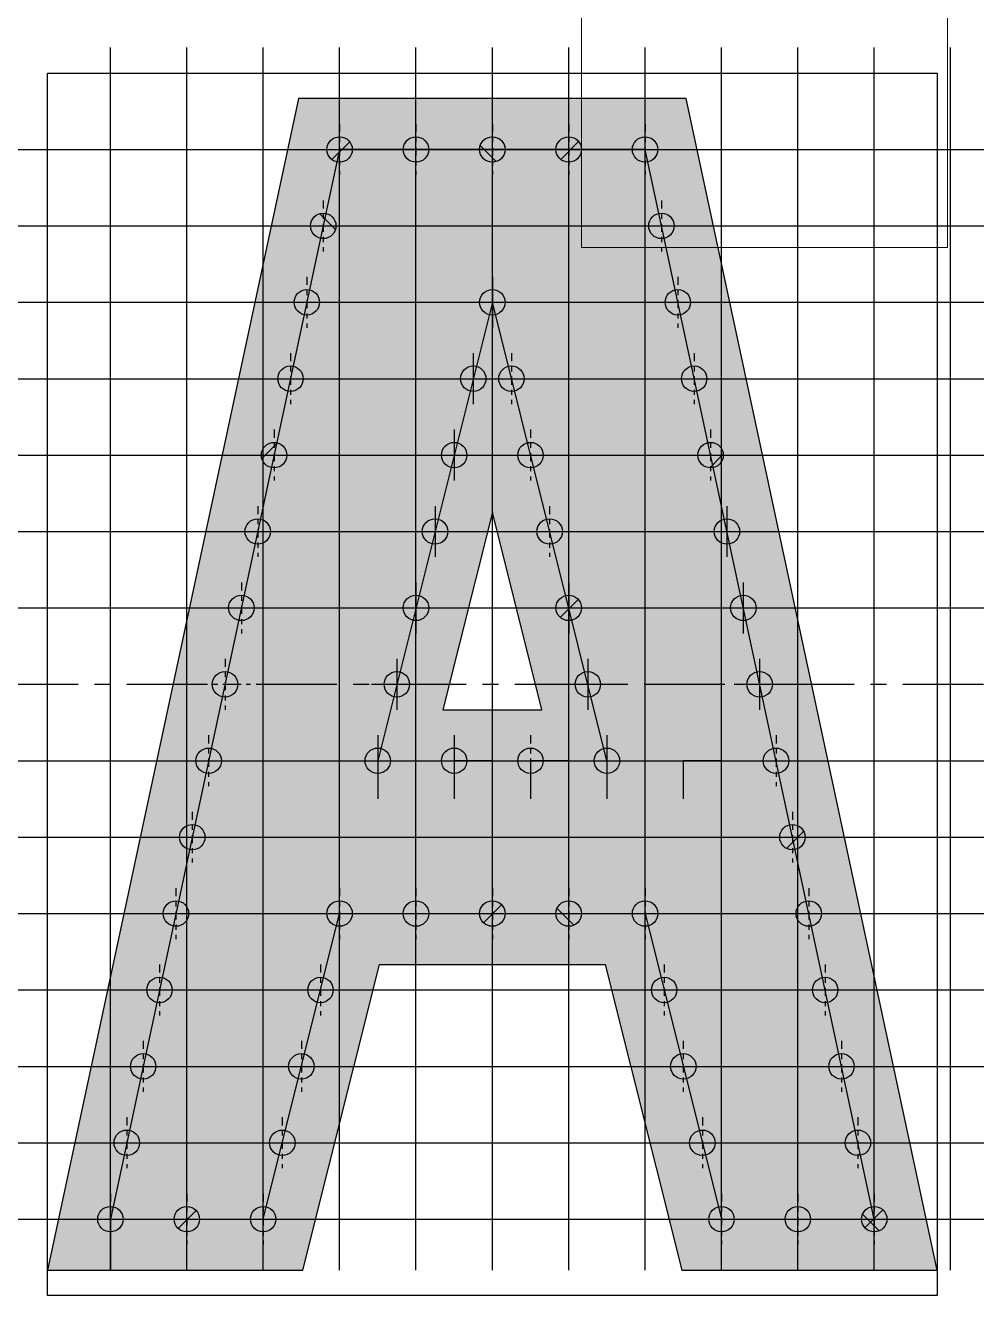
# Model space of a CAD drawing. Header units: millimetres. Extents: x 0 to 4525, y 0 to 244.
# Drawn here: x 19.33 to 38.01, y 25.5 to 50.44 of the extents above; entities that cross this region are included whole.
import ezdxf

# ---------------------------------------------------------------- set-up
doc = ezdxf.new("R2010")
doc.units = ezdxf.units.MM
doc.linetypes.add('CENTER', pattern=[50.8, 31.75, -6.35, 6.35, -6.35])
doc.layers.add('PixelCenter', color=116, linetype='Continuous')
doc.layers.add('Pixels', color=90, linetype='Continuous')
doc.layers.get('0').off()

# ---------------------------------------------------------------- blocks, each defined once
blk = doc.blocks.new('Pixel')
h = blk.add_hatch(color=256)
h.paths.add_polyline_path([(0, 0.25), (0, 0), (0.25, 0, 0.414214)], flags=17)
edge = h.paths.add_edge_path()
edge.add_arc((0, 0), 0.25, 0, 360)
h = blk.add_hatch()
h.set_pattern_fill('ANSI38', color=256, style=0)
edge = h.paths.add_edge_path()
edge.add_arc((0, 0), 0.25, 0, 360)
h = blk.add_hatch(color=1)
h.paths.add_polyline_path([(0, 0.25), (0, 0), (0.25, 0, 0.414214)])
h.paths.add_polyline_path([(0, 0.25, 0.414214), (-0.25, 0), (0, 0)])
h.paths.add_polyline_path([(0, 0), (-0.25, 0, 0.414214), (0, -0.25)])
h.paths.add_polyline_path([(0.25, 0), (0, 0), (0, -0.25, 0.414214)])
at = {"layer": 'PixelCenter', "linetype": 'CENTER', "ltscale": 0.005}
for p, q in [((0, 0.5), (0, -0.5)), ((-0.5, 0), (0.5, 0))]:
    blk.add_line(p, q, dxfattribs=at)
at = {"layer": 'Pixels'}
blk.add_circle((0, 0), 0.25, dxfattribs=at)

msp = doc.modelspace()

# ---------------------------------------------------------------- hatches: boundary and pattern name
at = {"layer": 'Pixels'}
h = msp.add_hatch(color=256, dxfattribs=at)
h.paths.add_polyline_path([(19.763, 26), (24.781, 26), (26.281, 32), (30.719, 32), (32.219, 26), (37.237, 26), (32.308, 49), (24.692, 49)])
h.paths.add_polyline_path([(29.469, 37), (27.531, 37), (28.5, 40.877)], flags=16)

# ---------------------------------------------------------------- linework, layer by layer
for p, q in [((21, 26), (21, 50)), ((22.5, 26), (22.5, 50)), ((22.5, 26), (22.5, 50)), ((24, 26), (24, 50)), ((25.5, 26), (25.5, 50)), ((27, 26), (27, 50)), ((28.5, 26), (28.5, 50)), ((30, 26), (30, 50)), ((31.5, 26), (31.5, 50)), ((33, 26), (33, 50)), ((34.5, 26), (34.5, 50)), ((36, 26), (36, 50)), ((37.5, 26), (37.5, 50)), ((1, 48), (129, 48)), ((1, 46.5), (129, 46.5)), ((1, 45), (129, 45)), ((1, 43.5), (129, 43.5)), ((1, 42), (129, 42)), ((1, 40.5), (129, 40.5)), ((1, 39), (129, 39)), ((1, 36), (129, 36)), ((25.5, 36), (26.25, 36)), ((26.25, 36), (26.25, 35.25)), ((28.5, 36), (27.75, 36)), ((27.75, 36), (27.75, 35.25)), ((30, 36), (29.25, 36)), ((29.25, 36), (29.25, 35.25)), ((30, 36), (30.75, 36)), ((30.75, 36), (30.75, 35.25)), ((33, 36), (32.25, 36)), ((32.25, 36), (32.25, 35.25)), ((1, 34.5), (129, 34.5)), ((1, 33), (129, 33)), ((1, 31.5), (129, 31.5)), ((1, 30), (129, 30)), ((1, 28.5), (129, 28.5)), ((1, 27), (129, 27)), ((21, 27), (21, 26))]:
    msp.add_line(p, q, dxfattribs=at)
at = {"layer": 'Pixels', "linetype": 'CENTER'}
for p, q in [((28.5, 45.5), (28.5, 44.5)), ((28, 45), (29, 45)), ((28.125, 44), (28.125, 43)), ((27.625, 43.5), (28.625, 43.5)), ((27.75, 42.5), (27.75, 41.5)), ((27.25, 42), (28.25, 42)), ((27.375, 41), (27.375, 40)), ((33.107, 41), (33.107, 40)), ((26.875, 40.5), (27.875, 40.5)), ((32.607, 40.5), (33.607, 40.5)), ((27, 39.5), (27, 38.5)), ((30, 39.5), (30, 38.5)), ((33.429, 39.5), (33.429, 38.5)), ((26.5, 39), (27.5, 39)), ((29.5, 39), (30.5, 39)), ((32.929, 39), (33.929, 39)), ((26.625, 38), (26.625, 37)), ((30.375, 38), (30.375, 37)), ((33.75, 38), (33.75, 37)), ((26.125, 37.5), (27.125, 37.5)), ((29.875, 37.5), (30.875, 37.5)), ((33.25, 37.5), (34.25, 37.5)), ((26.25, 36.5), (26.25, 35.5)), ((27.75, 36.5), (27.75, 35.5)), ((30.75, 36.5), (30.75, 35.5)), ((25.75, 36), (26.75, 36)), ((27.25, 36), (28.25, 36)), ((30.25, 36), (31.25, 36))]:
    msp.add_line(p, q, dxfattribs=at)
at = {"layer": 'Pixels', "color": 180, "linetype": 'CENTER', "ltscale": 0.05}
msp.add_line((1, 37.5), (129, 37.5), dxfattribs=at)
at = {"layer": 'Pixels', "lineweight": 0}
msp.add_lwpolyline([(30.253, 46.076), (37.439, 46.076), (37.439, 55.418), (45.105, 55.418), (45.105, 46.076), (52.291, 46.076), (52.291, 69.072), (45.105, 69.072), (45.105, 60.928), (37.439, 60.928), (37.439, 69.072), (30.253, 69.072)], close=True, dxfattribs=at)
at = {"layer": 'Pixels'}
for points in [[(19.763, 49.5), (37.237, 49.5), (37.237, 25.5), (19.763, 25.5)], [(19.763, 26), (24.781, 26), (26.281, 32), (30.719, 32), (32.219, 26), (37.237, 26), (32.308, 49), (24.692, 49)], [(21, 27), (24, 27), (25.5, 33), (31.5, 33), (33, 27), (36, 27), (31.5, 48), (25.5, 48)], [(26.25, 36), (30.75, 36), (28.5, 45)], [(27.531, 37), (29.469, 37), (28.5, 40.877)]]:
    msp.add_lwpolyline(points, close=True, dxfattribs=at)
for centre in [(28.5, 45), (28.125, 43.5), (27.75, 42), (27.375, 40.5), (33.107, 40.5), (27, 39), (30, 39), (33.429, 39), (26.625, 37.5), (30.375, 37.5), (33.75, 37.5), (26.25, 36), (27.75, 36), (30.75, 36)]:
    msp.add_circle(centre, 0.25, dxfattribs=at)

# ---------------------------------------------------------------- block references
for p in [(25.5, 48), (27, 48), (28.5, 48), (30, 48), (31.5, 48), (25.179, 46.5), (31.821, 46.5), (24.857, 45), (28.5, 45), (32.143, 45), (24.536, 43.5), (28.125, 43.5), (28.875, 43.5), (32.464, 43.5), (24.214, 42), (27.75, 42), (29.25, 42), (32.786, 42), (23.893, 40.5), (27.375, 40.5), (29.625, 40.5), (33.107, 40.5), (23.571, 39), (27, 39), (30, 39), (33.429, 39), (23.25, 37.5), (26.625, 37.5), (30.375, 37.5), (33.75, 37.5), (22.929, 36), (26.25, 36), (27.75, 36), (29.25, 36), (30.75, 36), (34.071, 36), (22.607, 34.5), (34.393, 34.5), (22.286, 33), (25.5, 33), (27, 33), (28.5, 33), (30, 33), (31.5, 33), (34.714, 33), (21.964, 31.5), (25.125, 31.5), (31.875, 31.5), (35.036, 31.5), (21.643, 30), (24.75, 30), (32.25, 30), (35.357, 30), (21.321, 28.5), (24.375, 28.5), (32.625, 28.5), (35.679, 28.5), (21, 27), (22.5, 27), (24, 27), (33, 27), (34.5, 27), (36, 27)]:
    msp.add_blockref('Pixel', p, dxfattribs=at)

doc.saveas('drawing.dxf')
